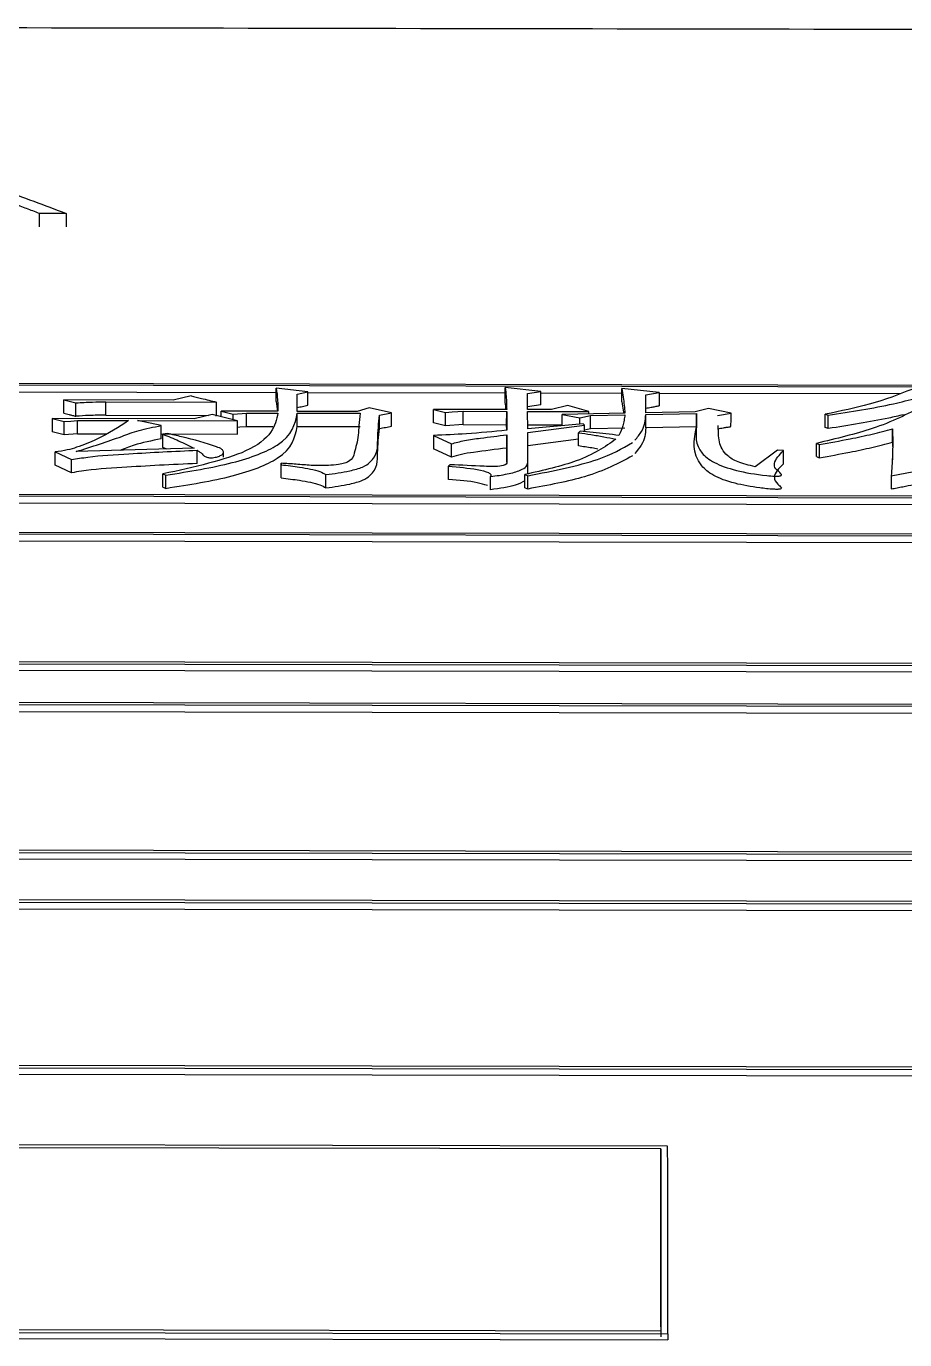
# Model space of a CAD drawing. Header units: millimetres. Extents: x 2271 to 4415, y 823 to 2339.
# Drawn here: x 2779.81 to 2786.16, y 2146.21 to 2155.72 of the extents above; entities that cross this region are included whole.
import ezdxf

# ---------------------------------------------------------------- set-up
doc = ezdxf.new("R2010")
doc.units = ezdxf.units.MM

msp = doc.modelspace()

# ---------------------------------------------------------------- linework, layer by layer
at = {"color": 7, "linetype": 'Continuous', "lineweight": 25}
for p, q in [((2779.9012, 2154.3639), (2779.901, 2154.2658)), ((2780.0963, 2154.3635), (2779.9012, 2154.3639)), ((2794.5325, 2153.104), (2772.5496, 2153.1451)), ((2794.4825, 2153.0923), (2772.5996, 2153.1332)), ((2783.5308, 2153.075), (2783.2711, 2153.1038)), ((2778.5873, 2153.0737), (2781.616, 2153.0681)), ((2780.0802, 2152.9173), (2780.0804, 2153.0137)), ((2780.0804, 2153.0137), (2780.1671, 2152.9925)), ((2780.8701, 2153.0122), (2780.0804, 2153.0137)), ((2780.9998, 2153.0433), (2780.8701, 2153.0122)), ((2781.6159, 2153.0027), (2781.6161, 2153.0992)), ((2781.8434, 2153.0729), (2781.6161, 2153.0992)), ((2781.7677, 2153.0549), (2781.8434, 2153.0729)), ((2781.7683, 2152.9314), (2781.7677, 2153.0549)), ((2781.8434, 2153.0677), (2783.271, 2153.065)), ((2783.4336, 2153.0596), (2783.5308, 2153.075)), ((2783.4341, 2152.9442), (2783.4336, 2153.0596)), ((2783.5308, 2153.0645), (2784.1148, 2153.0634)), ((2784.1147, 2153.0006), (2784.1149, 2153.0971)), ((2784.3854, 2153.0682), (2784.1149, 2153.0971)), ((2784.2882, 2153.0502), (2784.3854, 2153.0682)), ((2784.2887, 2152.9213), (2784.2882, 2153.0502)), ((2784.3854, 2153.0629), (2786.1252, 2153.0597)), ((2780.1668, 2152.8962), (2780.1671, 2152.9925)), ((2780.3831, 2152.9037), (2780.3834, 2153)), ((2780.3834, 2153), (2781.1839, 2152.9985)), ((2781.2165, 2152.8924), (2781.2166, 2152.9324)), ((2781.2166, 2152.9324), (2781.3032, 2152.9109)), ((2781.6276, 2152.9316), (2781.2166, 2152.9324)), ((2781.3031, 2152.8708), (2781.3032, 2152.9109)), ((2781.3032, 2152.9109), (2781.4005, 2152.9187)), ((2781.4003, 2152.8225), (2781.4005, 2152.9187)), ((2781.4005, 2152.9187), (2781.6277, 2152.9183)), ((2781.6159, 2153.0027), (2781.6237, 2152.9316)), ((2781.7681, 2152.8218), (2781.7683, 2152.9181)), ((2782.201, 2152.9306), (2781.7683, 2152.9314)), ((2781.7683, 2152.9181), (2782.2226, 2152.9172)), ((2782.2874, 2152.9569), (2782.201, 2152.9306)), ((2782.4498, 2152.9195), (2782.2874, 2152.9569)), ((2782.3633, 2152.9036), (2782.4498, 2152.9195)), ((2782.7523, 2152.8492), (2782.7526, 2152.9454)), ((2782.7526, 2152.9454), (2782.8392, 2152.924)), ((2783.2826, 2152.9444), (2782.7526, 2152.9454)), ((2782.839, 2152.8278), (2782.8392, 2152.924)), ((2782.9687, 2152.8355), (2782.969, 2152.9318)), ((2782.969, 2152.9318), (2783.2827, 2152.9312)), ((2783.2824, 2152.8349), (2783.2827, 2152.9312)), ((2783.2827, 2152.9312), (2783.2832, 2152.7942)), ((2783.5306, 2152.9785), (2783.434, 2152.9633)), ((2783.6071, 2152.9438), (2783.4341, 2152.9442)), ((2783.4341, 2152.9309), (2783.8776, 2152.9301)), ((2783.4346, 2152.8048), (2783.4341, 2152.9309)), ((2783.726, 2152.9727), (2783.6071, 2152.9438)), ((2784.1373, 2152.919), (2783.683, 2152.9092)), ((2783.8776, 2152.9301), (2783.726, 2152.9727)), ((2783.8776, 2152.9134), (2783.8776, 2152.9301)), ((2784.6456, 2152.9286), (2784.2887, 2152.9213)), ((2784.2888, 2152.908), (2784.6565, 2152.9153)), ((2784.7429, 2152.9523), (2784.6456, 2152.9286)), ((2784.6563, 2152.8191), (2784.6565, 2152.9153)), ((2784.9053, 2152.9175), (2784.7429, 2152.9523)), ((2784.808, 2152.9017), (2784.9053, 2152.9175)), ((2785.5866, 2152.8147), (2785.5868, 2152.9109)), ((2785.5868, 2152.9109), (2785.6085, 2152.9029)), ((2779.9945, 2152.8786), (2780.0811, 2152.857)), ((2781.0221, 2152.8767), (2779.9945, 2152.8786)), ((2780.0809, 2152.7608), (2780.0811, 2152.857)), ((2780.1782, 2152.7687), (2780.1784, 2152.8649)), ((2780.1784, 2152.8649), (2780.5462, 2152.8642)), ((2780.3831, 2152.9037), (2781.1262, 2152.9023)), ((2780.6111, 2152.864), (2781.3359, 2152.8627)), ((2780.7841, 2152.8287), (2780.6111, 2152.864)), ((2780.7839, 2152.7326), (2780.7841, 2152.8287)), ((2781.1518, 2152.9086), (2781.0221, 2152.8767)), ((2781.3359, 2152.8627), (2781.1518, 2152.9086)), ((2781.1774, 2152.9022), (2781.1836, 2152.9022)), ((2781.4003, 2152.8225), (2781.5913, 2152.8222)), ((2781.7681, 2152.8218), (2782.2224, 2152.821)), ((2782.363, 2152.8074), (2782.3632, 2152.9036)), ((2782.839, 2152.8278), (2782.7523, 2152.8492)), ((2782.9687, 2152.8355), (2782.839, 2152.8278)), ((2782.9687, 2152.8355), (2783.2824, 2152.8349)), ((2783.2826, 2152.7941), (2783.2824, 2152.8349)), ((2783.4339, 2152.8347), (2783.6828, 2152.8342)), ((2783.8347, 2152.8419), (2783.4346, 2152.8048)), ((2783.4347, 2152.7776), (2783.8456, 2152.8311)), ((2783.683, 2152.9092), (2783.8129, 2152.8849)), ((2783.8128, 2152.8398), (2783.8129, 2152.8849)), ((2783.8129, 2152.8849), (2783.8886, 2152.9008)), ((2783.8456, 2152.8311), (2783.8347, 2152.8419)), ((2783.8455, 2152.7845), (2783.8456, 2152.8311)), ((2783.8886, 2152.9008), (2784.1373, 2152.9056)), ((2784.2885, 2152.8118), (2784.2888, 2152.908)), ((2784.6563, 2152.8191), (2784.2885, 2152.8118)), ((2785.6083, 2152.8067), (2785.6085, 2152.9029)), ((2780.0809, 2152.7608), (2779.9942, 2152.7824)), ((2780.1782, 2152.7687), (2780.0809, 2152.7608)), ((2780.1782, 2152.7687), (2780.3833, 2152.7683)), ((2780.784, 2152.7676), (2781.3356, 2152.7665)), ((2780.8278, 2152.7716), (2780.7954, 2152.7662)), ((2782.7535, 2152.7569), (2782.7533, 2152.6609)), ((2782.7535, 2152.7569), (2782.8832, 2152.6965)), ((2783.2831, 2152.6655), (2783.2834, 2152.7615)), ((2783.2834, 2152.7615), (2783.2841, 2152.5646)), ((2783.8024, 2152.7294), (2783.4345, 2152.6815)), ((2783.4356, 2152.5615), (2783.4347, 2152.7776)), ((2783.8023, 2152.6809), (2783.8025, 2152.7769)), ((2783.8133, 2152.7878), (2783.8025, 2152.7769)), ((2783.8883, 2152.8046), (2783.8455, 2152.7956)), ((2784.1371, 2152.8094), (2783.8883, 2152.8046)), ((2785.6083, 2152.8067), (2785.5866, 2152.8147)), ((2786.0738, 2152.7092), (2786.074, 2152.8053)), ((2780.0171, 2152.6379), (2780.1359, 2152.5819)), ((2781.023, 2152.6639), (2780.1685, 2152.6405)), ((2780.8239, 2152.6584), (2780.7952, 2152.6701)), ((2781.0445, 2152.554), (2781.0448, 2152.6499)), ((2781.2335, 2152.6), (2781.2335, 2152.6355)), ((2782.883, 2152.6005), (2782.7533, 2152.6609)), ((2782.883, 2152.6005), (2782.8832, 2152.6965)), ((2783.2836, 2152.5626), (2783.2831, 2152.6655)), ((2785.2417, 2152.6504), (2785.08, 2152.5302)), ((2785.285, 2152.6476), (2785.2417, 2152.6504)), ((2785.2848, 2152.5517), (2785.285, 2152.6476)), ((2785.5225, 2152.6038), (2785.5227, 2152.6997)), ((2785.5228, 2152.6997), (2785.5444, 2152.6914)), ((2785.5442, 2152.5955), (2785.5444, 2152.6914)), ((2786.0738, 2152.7092), (2786.0741, 2152.6779)), ((2780.1357, 2152.4861), (2780.0169, 2152.5421)), ((2780.1357, 2152.4861), (2780.1359, 2152.5819)), ((2781.6506, 2152.4603), (2781.6508, 2152.5561)), ((2781.6506, 2152.4494), (2781.6508, 2152.5451)), ((2781.6508, 2152.5561), (2781.6508, 2152.5451)), ((2782.8622, 2152.4386), (2782.8624, 2152.5344)), ((2782.8732, 2152.5456), (2782.8624, 2152.5344)), ((2783.4354, 2152.4793), (2783.4356, 2152.5615)), ((2786.072, 2152.5892), (2786.0715, 2152.5706)), ((2780.7965, 2152.4785), (2780.8181, 2152.47)), ((2780.8179, 2152.3743), (2780.8181, 2152.47)), ((2781.6506, 2152.4494), (2781.6506, 2152.4603)), ((2781.9755, 2152.3777), (2781.9757, 2152.4734)), ((2783.4141, 2152.378), (2783.4143, 2152.4737)), ((2783.4143, 2152.4737), (2783.4359, 2152.4651)), ((2786.0645, 2152.4659), (2786.0643, 2152.3702)), ((2786.0645, 2152.4659), (2786.2267, 2152.4969)), ((2772.6028, 2152.3454), (2794.4857, 2152.3046)), ((2783.4357, 2152.3694), (2783.4141, 2152.378)), ((2772.5527, 2152.2836), (2794.5357, 2152.2425)), ((2772.5529, 2152.3321), (2794.5358, 2152.2911)), ((2794.4867, 2152.028), (2772.5038, 2152.069)), ((2794.4368, 2152.0142), (2772.5538, 2152.055)), ((2772.5537, 2152.0075), (2794.4367, 2151.9666)), ((2772.5068, 2151.1185), (2794.4897, 2151.0775)), ((2772.5567, 2151.1339), (2794.4396, 2151.0931)), ((2772.5066, 2151.0713), (2794.4896, 2151.0303)), ((2794.5405, 2150.7957), (2772.5575, 2150.8367)), ((2794.4905, 2150.7798), (2772.6076, 2150.8206)), ((2772.6075, 2150.7738), (2794.4904, 2150.7331)), ((2772.56, 2149.707), (2794.543, 2149.6661)), ((2772.5602, 2149.7531), (2794.5431, 2149.7122)), ((2772.6101, 2149.7706), (2794.4931, 2149.7298)), ((2794.4938, 2149.369), (2772.5109, 2149.41)), ((2772.5608, 2149.346), (2794.4438, 2149.3053)), ((2794.4439, 2149.3511), (2772.5609, 2149.3918)), ((2772.5132, 2148.1938), (2794.4961, 2148.1529)), ((2772.5632, 2148.2133), (2794.4461, 2148.1726)), ((2772.5131, 2148.1488), (2794.496, 2148.108)), ((2784.4469, 2147.6143), (2772.4641, 2147.6366)), ((2784.3969, 2147.5941), (2772.5141, 2147.6162)), ((2784.3969, 2147.5941), (2784.3968, 2147.5495)), ((2772.466, 2146.2794), (2784.4488, 2146.2572)), ((2772.516, 2146.3011), (2784.3988, 2146.279)), ((2772.4659, 2146.2361), (2784.4487, 2146.2139)), ((2784.4488, 2146.2572), (2784.4487, 2146.2139))]:
    msp.add_line(p, q, dxfattribs=at)
at = {"color": 7, "linetype": 'Continuous', "lineweight": 25, "flags": 128}
for points in [[(2780.0963, 2154.3635), (2780.0962, 2154.3086), (2780.0961, 2154.2655)], [(2783.2709, 2153.0074), (2783.271, 2153.0614), (2783.2711, 2153.1038)], [(2781.8432, 2152.9765), (2781.8433, 2153.0305), (2781.8434, 2153.0729)], [(2783.5306, 2152.9785), (2783.5308, 2153.0325), (2783.5308, 2153.075)], [(2784.3854, 2153.0682), (2784.3853, 2153.0142), (2784.3852, 2152.9717)], [(2781.1836, 2152.9022), (2781.1838, 2152.9561), (2781.1839, 2152.9985)], [(2782.4496, 2152.8232), (2782.4497, 2152.8771), (2782.4498, 2152.9195)], [(2782.8392, 2152.924), (2782.888, 2152.9269), (2782.9285, 2152.9294), (2782.969, 2152.9318)], [(2784.9051, 2152.8213), (2784.9052, 2152.8752), (2784.9053, 2152.9175)], [(2779.9945, 2152.8786), (2779.9943, 2152.8248), (2779.9942, 2152.7824)], [(2780.0811, 2152.857), (2780.1298, 2152.8609), (2780.1784, 2152.8649)], [(2781.3356, 2152.7665), (2781.3358, 2152.8204), (2781.3359, 2152.8627)], [(2781.3358, 2152.8173), (2781.3516, 2152.8186), (2781.4003, 2152.8225)], [(2783.6828, 2152.8278), (2783.6829, 2152.8668), (2783.683, 2152.9092)], [(2783.8883, 2152.8046), (2783.8885, 2152.8584), (2783.8886, 2152.9008)], [(2780.7952, 2152.6701), (2780.7953, 2152.7239), (2780.7954, 2152.7662)], [(2780.0169, 2152.5421), (2780.0169, 2152.5663), (2780.017, 2152.5905), (2780.0171, 2152.6379)], [(2785.5225, 2152.6038), (2785.528, 2152.6017), (2785.5334, 2152.5996), (2785.5388, 2152.5975), (2785.5442, 2152.5955)], [(2780.7963, 2152.3829), (2780.7964, 2152.4178), (2780.7964, 2152.4482), (2780.7965, 2152.4785)], [(2783.1653, 2152.3642), (2783.1654, 2152.3925), (2783.1655, 2152.4207), (2783.1656, 2152.4598)], [(2783.4357, 2152.3694), (2783.4358, 2152.4043), (2783.4359, 2152.4347), (2783.4359, 2152.4651)], [(2780.7963, 2152.3829), (2780.8017, 2152.3807), (2780.8071, 2152.3786), (2780.8179, 2152.3743)]]:
    msp.add_lwpolyline(points, dxfattribs=at)
at = {"color": 7, "linetype": 'Continuous', "lineweight": 25}
for points, knots in [([(2795.7187, 2155.6778), (2793.6777, 2155.6814), (2787.8496, 2155.6917), (2780.4989, 2155.7036), (2775.2017, 2155.7146), (2773.6973, 2155.7178)], [0, 0, 0, 0, 0.278431, 0.79507, 1, 1, 1, 1]), ([(2779.1708, 2154.695), (2779.2012, 2154.6847), (2779.353, 2154.6336), (2779.5832, 2154.5531), (2779.8613, 2154.4522), (2780.018, 2154.3931), (2780.0963, 2154.3635)], [0, 0, 0, 0, 0.098424, 0.492121, 0.746057, 1, 1, 1, 1]), ([(2779.9012, 2154.3639), (2779.8709, 2154.3754), (2779.8102, 2154.3984), (2779.7114, 2154.4354), (2779.6429, 2154.4606), (2779.6048, 2154.4747)], [0, 0, 0, 0, 0.30712, 0.614241, 1, 1, 1, 1]), ([(2783.2711, 2153.1038), (2783.274, 2153.0825), (2783.2791, 2153.0456), (2783.2818, 2152.9923), (2783.2823, 2152.9604), (2783.2826, 2152.9444)], [0, 0, 0, 0, 0.406202, 0.703085, 1, 1, 1, 1]), ([(2780.9998, 2153.0433), (2781.0245, 2153.0373), (2781.0676, 2153.0269), (2781.1289, 2153.0119), (2781.1655, 2153.003), (2781.1839, 2152.9985)], [0, 0, 0, 0, 0.403163, 0.701581, 1, 1, 1, 1]), ([(2781.6161, 2153.0992), (2781.6198, 2153.0713), (2781.6252, 2153.0298), (2781.6273, 2152.9737), (2781.6275, 2152.9456), (2781.6276, 2152.9316)], [0, 0, 0, 0, 0.504421, 0.752199, 1, 1, 1, 1]), ([(2783.2782, 2152.9445), (2783.2778, 2152.9497), (2783.2763, 2152.9709), (2783.2732, 2152.9917), (2783.2709, 2153.0074)], [0, 0, 0, 0, 0.250223, 1, 1, 1, 1]), ([(2784.1149, 2153.0971), (2784.1187, 2153.0764), (2784.1259, 2153.0367), (2784.1326, 2152.9772), (2784.1357, 2152.9384), (2784.1373, 2152.919)], [0, 0, 0, 0, 0.353991, 0.676979, 1, 1, 1, 1]), ([(2786.2134, 2153.0906), (2786.1183, 2153.0527), (2785.9463, 2152.984), (2785.6979, 2152.9335), (2785.5868, 2152.9109)], [0, 0, 0, 0, 0.5527905, 1, 1, 1, 1]), ([(2785.6085, 2152.9029), (2785.6895, 2152.9157), (2785.8516, 2152.9414), (2786.0711, 2152.9815), (2786.2169, 2153.0205), (2786.3364, 2153.042), (2786.4014, 2153.0449), (2786.4297, 2153.0462)], [0, 0, 0, 0, 0.285278, 0.570817, 0.801554, 0.913771, 1, 1, 1, 1]), ([(2780.0802, 2152.9173), (2780.0926, 2152.9143), (2780.1132, 2152.9093), (2780.1421, 2152.9022), (2780.1586, 2152.8982), (2780.1668, 2152.8962)], [0, 0, 0, 0, 0.4286111, 0.714305, 1, 1, 1, 1]), ([(2780.1671, 2152.9925), (2780.2068, 2152.995), (2780.2779, 2152.9996), (2780.3511, 2152.9999), (2780.3834, 2153)], [0, 0, 0, 0, 0.558835, 1, 1, 1, 1]), ([(2781.6277, 2152.9183), (2781.6182, 2152.872), (2781.599, 2152.7789), (2781.3884, 2152.609), (2781.0229, 2152.5284), (2780.7965, 2152.4785)], [0, 0, 0, 0, 0.274438, 0.550747, 1, 1, 1, 1]), ([(2780.8181, 2152.47), (2780.9867, 2152.4969), (2781.3173, 2152.5498), (2781.7232, 2152.7081), (2781.7513, 2152.8389), (2781.7683, 2152.9181)], [0, 0, 0, 0, 0.291315, 0.571379, 1, 1, 1, 1]), ([(2782.2226, 2152.9172), (2782.2196, 2152.8878), (2782.212, 2152.8136), (2782.206, 2152.7169), (2782.1787, 2152.6304), (2782.1702, 2152.5823), (2782.1124, 2152.5552), (2782.0608, 2152.5448), (2781.9776, 2152.5381), (2781.8708, 2152.5388), (2781.7599, 2152.5493), (2781.6871, 2152.5538), (2781.6508, 2152.5561)], [0, 0, 0, 0, 0.1811253, 0.4576889, 0.5792563, 0.7012124, 0.7313739, 0.7616486, 0.8049629, 0.874972, 0.9375719, 1, 1, 1, 1]), ([(2781.7675, 2152.9585), (2781.7801, 2152.9615), (2781.8053, 2152.9675), (2781.8305, 2152.9735), (2781.8432, 2152.9765)], [0, 0, 0, 0, 0.4999993, 1, 1, 1, 1]), ([(2784.1147, 2153.0006), (2784.1186, 2152.9801), (2784.1237, 2152.953), (2784.1268, 2152.9255), (2784.1276, 2152.9187)], [0, 0, 0, 0, 0.756506, 1, 1, 1, 1]), ([(2784.2879, 2152.9538), (2784.3016, 2152.9563), (2784.3246, 2152.9606), (2784.357, 2152.9665), (2784.3758, 2152.97), (2784.3852, 2152.9717)], [0, 0, 0, 0, 0.420135, 0.710067, 1, 1, 1, 1]), ([(2784.6565, 2152.9153), (2784.6563, 2152.8841), (2784.6557, 2152.7904), (2784.6396, 2152.6681), (2784.773, 2152.5592), (2784.9337, 2152.5004), (2785.1016, 2152.4728), (2785.209, 2152.4628), (2785.2404, 2152.4624), (2785.2543, 2152.4634), (2785.2625, 2152.4649), (2785.2679, 2152.4673), (2785.271, 2152.4721), (2785.2614, 2152.4889), (2785.2206, 2152.5154), (2785.2137, 2152.5741), (2785.2553, 2152.617), (2785.285, 2152.6476)], [0, 0, 0, 0, 0.135327, 0.406325, 0.505863, 0.604599, 0.704193, 0.727758, 0.736924, 0.740734, 0.744584, 0.747978, 0.752269, 0.763986, 0.816092, 0.868751, 1, 1, 1, 1]), ([(2786.2897, 2152.9679), (2786.1816, 2152.9117), (2785.9863, 2152.8102), (2785.6658, 2152.7338), (2785.5227, 2152.6997)], [0, 0, 0, 0, 0.553842, 1, 1, 1, 1]), ([(2780.5462, 2152.8642), (2780.4769, 2152.8174), (2780.3765, 2152.7498), (2780.2059, 2152.6817), (2780.1068, 2152.6502), (2780.0472, 2152.6421), (2780.0171, 2152.6379)], [0, 0, 0, 0, 0.552978, 0.800501, 0.899342, 1, 1, 1, 1]), ([(2780.3831, 2152.9037), (2780.3421, 2152.9034), (2780.2688, 2152.903), (2780.1979, 2152.8983), (2780.1668, 2152.8962)], [0, 0, 0, 0, 0.561086, 1, 1, 1, 1]), ([(2780.1685, 2152.6405), (2780.2819, 2152.6763), (2780.4399, 2152.7263), (2780.6166, 2152.7965), (2780.728, 2152.8179), (2780.7841, 2152.8287)], [0, 0, 0, 0, 0.558592, 0.777619, 1, 1, 1, 1]), ([(2780.8179, 2152.3743), (2780.9865, 2152.4012), (2781.317, 2152.454), (2781.723, 2152.6121), (2781.7511, 2152.7428), (2781.7681, 2152.8218)], [0, 0, 0, 0, 0.291461, 0.571537, 1, 1, 1, 1]), ([(2781.9758, 2152.4734), (2782.0353, 2152.4815), (2782.1347, 2152.4951), (2782.2465, 2152.527), (2782.3538, 2152.6029), (2782.3444, 2152.7339), (2782.3568, 2152.8451), (2782.3632, 2152.9036)], [0, 0, 0, 0, 0.117175, 0.195607, 0.273983, 0.617816, 1, 1, 1, 1]), ([(2782.3631, 2152.8074), (2782.3703, 2152.8087), (2782.3847, 2152.8114), (2782.4063, 2152.8153), (2782.4279, 2152.8193), (2782.4424, 2152.8219), (2782.4496, 2152.8232)], [0, 0, 0, 0, 0.25, 0.5, 0.749999, 1, 1, 1, 1]), ([(2784.1373, 2152.9056), (2784.1356, 2152.8926), (2784.1321, 2152.8665), (2784.1229, 2152.8171), (2784.1057, 2152.7806), (2784.0947, 2152.7573)], [0, 0, 0, 0, 0.265329, 0.530676, 1, 1, 1, 1]), ([(2784.2097, 2152.7227), (2784.2275, 2152.7438), (2784.2622, 2152.785), (2784.2851, 2152.8472), (2784.2875, 2152.8877), (2784.2888, 2152.908)], [0, 0, 0, 0, 0.343365, 0.670574, 1, 1, 1, 1]), ([(2785.2848, 2152.5517), (2785.2517, 2152.5197), (2785.2017, 2152.4715), (2785.2316, 2152.4121), (2785.2669, 2152.3865), (2785.2702, 2152.3751), (2785.267, 2152.3713), (2785.2622, 2152.3693), (2785.2541, 2152.3677), (2785.2378, 2152.3666), (2785.1878, 2152.3681), (2785.0801, 2152.3813), (2784.9159, 2152.4098), (2784.7656, 2152.4666), (2784.6106, 2152.6069), (2784.636, 2152.725), (2784.6563, 2152.8191)], [0, 0, 0, 0, 0.136892, 0.206087, 0.239991, 0.248521, 0.251978, 0.255475, 0.258432, 0.263211, 0.275087, 0.31687, 0.399945, 0.498304, 0.599994, 1, 1, 1, 1]), ([(2784.8078, 2152.8055), (2784.8221, 2152.8078), (2784.8454, 2152.8116), (2784.8778, 2152.8169), (2784.896, 2152.8198), (2784.9051, 2152.8213)], [0, 0, 0, 0, 0.4398242, 0.7199116, 1, 1, 1, 1]), ([(2785.08, 2152.5302), (2785.0353, 2152.5413), (2784.947, 2152.5631), (2784.8493, 2152.6262), (2784.8133, 2152.7171), (2784.8134, 2152.7894), (2784.8134, 2152.8286)], [0, 0, 0, 0, 0.153677, 0.303378, 0.62182, 1, 1, 1, 1]), ([(2786.152, 2152.9068), (2786.1171, 2152.8986), (2786.0174, 2152.875), (2785.8333, 2152.8422), (2785.6835, 2152.8185), (2785.6083, 2152.8067)], [0, 0, 0, 0, 0.211637, 0.60451, 1, 1, 1, 1]), ([(2780.7839, 2152.7326), (2780.7145, 2152.7183), (2780.5999, 2152.6946), (2780.5178, 2152.662), (2780.4853, 2152.6491)], [0, 0, 0, 0, 0.604836, 1, 1, 1, 1]), ([(2780.7954, 2152.7662), (2780.8342, 2152.7504), (2780.8942, 2152.7261), (2780.9677, 2152.6915), (2781.0045, 2152.6731), (2781.023, 2152.6639)], [0, 0, 0, 0, 0.47738, 0.738597, 1, 1, 1, 1]), ([(2781.0448, 2152.6499), (2781.0506, 2152.6457), (2781.0627, 2152.6369), (2781.0812, 2152.6245), (2781.0879, 2152.6118), (2781.1026, 2152.6031), (2781.1196, 2152.598), (2781.1323, 2152.5959), (2781.1451, 2152.5954), (2781.1593, 2152.5963), (2781.1811, 2152.6001), (2781.2072, 2152.6079), (2781.2319, 2152.6217), (2781.2361, 2152.6388), (2781.2257, 2152.6586), (2781.1289, 2152.6977), (2780.9877, 2152.7337), (2780.8624, 2152.7634), (2780.8278, 2152.7716)], [0, 0, 0, 0, 0.045749, 0.095482, 0.134462, 0.173995, 0.189093, 0.204332, 0.214834, 0.225309, 0.245321, 0.286806, 0.333021, 0.398218, 0.456081, 0.530646, 0.870563, 1, 1, 1, 1]), ([(2781.9755, 2152.3777), (2782.035, 2152.3859), (2782.1344, 2152.3995), (2782.2462, 2152.4312), (2782.3532, 2152.5068), (2782.3441, 2152.6377), (2782.3565, 2152.7487), (2782.363, 2152.8074)], [0, 0, 0, 0, 0.117239, 0.19568, 0.274068, 0.616159, 1, 1, 1, 1]), ([(2783.2832, 2152.7942), (2783.1866, 2152.7849), (2783.0139, 2152.7683), (2782.8332, 2152.7604), (2782.7535, 2152.7569)], [0, 0, 0, 0, 0.559472, 1, 1, 1, 1]), ([(2782.8832, 2152.6965), (2782.9137, 2152.7049), (2782.9755, 2152.722), (2783.117, 2152.741), (2783.2201, 2152.7537), (2783.2834, 2152.7615)], [0, 0, 0, 0, 0.273032, 0.55439, 1, 1, 1, 1]), ([(2784.0731, 2152.7299), (2783.993, 2152.6744), (2783.8478, 2152.5739), (2783.5484, 2152.5047), (2783.4143, 2152.4737)], [0, 0, 0, 0, 0.552065, 1, 1, 1, 1]), ([(2783.8025, 2152.7769), (2783.8327, 2152.7726), (2783.8949, 2152.7636), (2783.9851, 2152.7478), (2784.0437, 2152.7359), (2784.0731, 2152.7299)], [0, 0, 0, 0, 0.318997, 0.658815, 1, 1, 1, 1]), ([(2784.0947, 2152.7573), (2784.0635, 2152.7609), (2784.0014, 2152.7681), (2783.9074, 2152.7782), (2783.8447, 2152.7846), (2783.8133, 2152.7878)], [0, 0, 0, 0, 0.335824, 0.667868, 1, 1, 1, 1]), ([(2784.2885, 2152.8118), (2784.2873, 2152.7908), (2784.2849, 2152.7496), (2784.26, 2152.6876), (2784.2269, 2152.647), (2784.2103, 2152.6267)], [0, 0, 0, 0, 0.34042, 0.66882, 1, 1, 1, 1]), ([(2785.5444, 2152.6914), (2785.619, 2152.7049), (2785.75, 2152.7285), (2785.9289, 2152.7661), (2786.0255, 2152.7922), (2786.074, 2152.8053)], [0, 0, 0, 0, 0.396377, 0.697042, 1, 1, 1, 1]), ([(2786.074, 2152.8053), (2786.0742, 2152.7847), (2786.0749, 2152.7192), (2786.0747, 2152.6067), (2786.0679, 2152.5128), (2786.0645, 2152.4659)], [0, 0, 0, 0, 0.185877, 0.592895, 1, 1, 1, 1]), ([(2780.1359, 2152.5819), (2780.1743, 2152.5885), (2780.3012, 2152.6104), (2780.5324, 2152.6231), (2780.7962, 2152.6388), (2780.9618, 2152.6462), (2781.0447, 2152.6499)], [0, 0, 0, 0, 0.141538, 0.46861, 0.734143, 1, 1, 1, 1]), ([(2783.2831, 2152.6655), (2783.2029, 2152.6555), (2783.0915, 2152.6417), (2782.9519, 2152.6215), (2782.9057, 2152.6074), (2782.883, 2152.6005)], [0, 0, 0, 0, 0.565936, 0.786556, 1, 1, 1, 1]), ([(2783.4359, 2152.4651), (2783.6197, 2152.501), (2783.9436, 2152.5642), (2784.1171, 2152.6625), (2784.1922, 2152.705)], [0, 0, 0, 0, 0.567325, 1, 1, 1, 1]), ([(2783.9428, 2152.6588), (2783.9282, 2152.6614), (2783.8828, 2152.6695), (2783.8348, 2152.6763), (2783.8023, 2152.6809)], [0, 0, 0, 0, 0.322585, 1, 1, 1, 1]), ([(2785.5442, 2152.5955), (2785.618, 2152.6088), (2785.7487, 2152.6323), (2785.9277, 2152.6698), (2786.025, 2152.696), (2786.0738, 2152.7092)], [0, 0, 0, 0, 0.392641, 0.695159, 1, 1, 1, 1]), ([(2781.0445, 2152.554), (2780.9531, 2152.5499), (2780.7704, 2152.5418), (2780.4916, 2152.5246), (2780.2682, 2152.5113), (2780.1592, 2152.4906), (2780.1357, 2152.4861)], [0, 0, 0, 0, 0.2929305, 0.5858933, 0.9105488, 1, 1, 1, 1]), ([(2781.6508, 2152.5451), (2781.6962, 2152.5399), (2781.7705, 2152.5314), (2781.8637, 2152.5144), (2781.9347, 2152.497), (2781.9621, 2152.4812), (2781.9756, 2152.4735)], [0, 0, 0, 0, 0.347969, 0.570232, 0.788278, 1, 1, 1, 1]), ([(2782.8624, 2152.5344), (2782.9342, 2152.5282), (2783.042, 2152.5189), (2783.1448, 2152.494), (2783.1708, 2152.4743), (2783.1673, 2152.4646), (2783.1656, 2152.4598)], [0, 0, 0, 0, 0.514844, 0.772377, 0.886812, 1, 1, 1, 1]), ([(2783.2844, 2152.5646), (2783.284, 2152.5593), (2783.2833, 2152.5488), (2783.2481, 2152.5338), (2783.1834, 2152.5311), (2783.0595, 2152.536), (2782.9555, 2152.5414), (2782.8732, 2152.5456)], [0, 0, 0, 0, 0.1114431, 0.2238093, 0.3523203, 0.4874731, 1, 1, 1, 1]), ([(2783.1656, 2152.4598), (2783.2076, 2152.4654), (2783.2902, 2152.4763), (2783.3806, 2152.5023), (2783.4292, 2152.5323), (2783.4335, 2152.5518), (2783.4356, 2152.5615)], [0, 0, 0, 0, 0.29085, 0.572683, 0.787736, 1, 1, 1, 1]), ([(2784.192, 2152.609), (2784.0915, 2152.5552), (2783.9091, 2152.4576), (2783.5823, 2152.3967), (2783.4357, 2152.3694)], [0, 0, 0, 0, 0.551235, 1, 1, 1, 1]), ([(2781.6506, 2152.4494), (2781.696, 2152.4442), (2781.7703, 2152.4357), (2781.8634, 2152.4187), (2781.9345, 2152.4013), (2781.9619, 2152.3856), (2781.9754, 2152.3778)], [0, 0, 0, 0, 0.3480663, 0.5703559, 0.7883788, 1, 1, 1, 1]), ([(2783.1429, 2152.3941), (2783.1195, 2152.4014), (2783.045, 2152.4249), (2782.9366, 2152.433), (2782.8622, 2152.4386)], [0, 0, 0, 0, 0.312978, 1, 1, 1, 1]), ([(2783.4142, 2152.4293), (2783.3937, 2152.418), (2783.3397, 2152.388), (2783.2322, 2152.3733), (2783.1653, 2152.3642)], [0, 0, 0, 0, 0.378518, 1, 1, 1, 1]), ([(2786.0643, 2152.3702), (2786.0782, 2152.3729), (2786.106, 2152.3782), (2786.16, 2152.3885), (2786.2002, 2152.3962), (2786.2265, 2152.4012)], [0, 0, 0, 0, 0.2568416, 0.5136831, 1, 1, 1, 1]), ([(2784.3988, 2146.279), (2784.3986, 2146.4186), (2784.3983, 2146.6979), (2784.3976, 2147.1374), (2784.3972, 2147.4318), (2784.3969, 2147.5941)], [0, 0, 0, 0, 0.30968, 0.619361, 1, 1, 1, 1]), ([(2784.4488, 2146.2572), (2784.4486, 2146.3969), (2784.4483, 2146.6765), (2784.4476, 2147.1306), (2784.4472, 2147.4385), (2784.4469, 2147.6143)], [0, 0, 0, 0, 0.300085, 0.600171, 1, 1, 1, 1]), ([(2784.3968, 2147.5495), (2784.3972, 2147.3103), (2784.3978, 2146.8833), (2784.3984, 2146.4332), (2784.3987, 2146.2352)], [0, 0, 0, 0, 0.559998, 1, 1, 1, 1])]:
    msp.add_open_spline(points, degree=3, knots=knots, dxfattribs=at)

doc.saveas('drawing.dxf')
